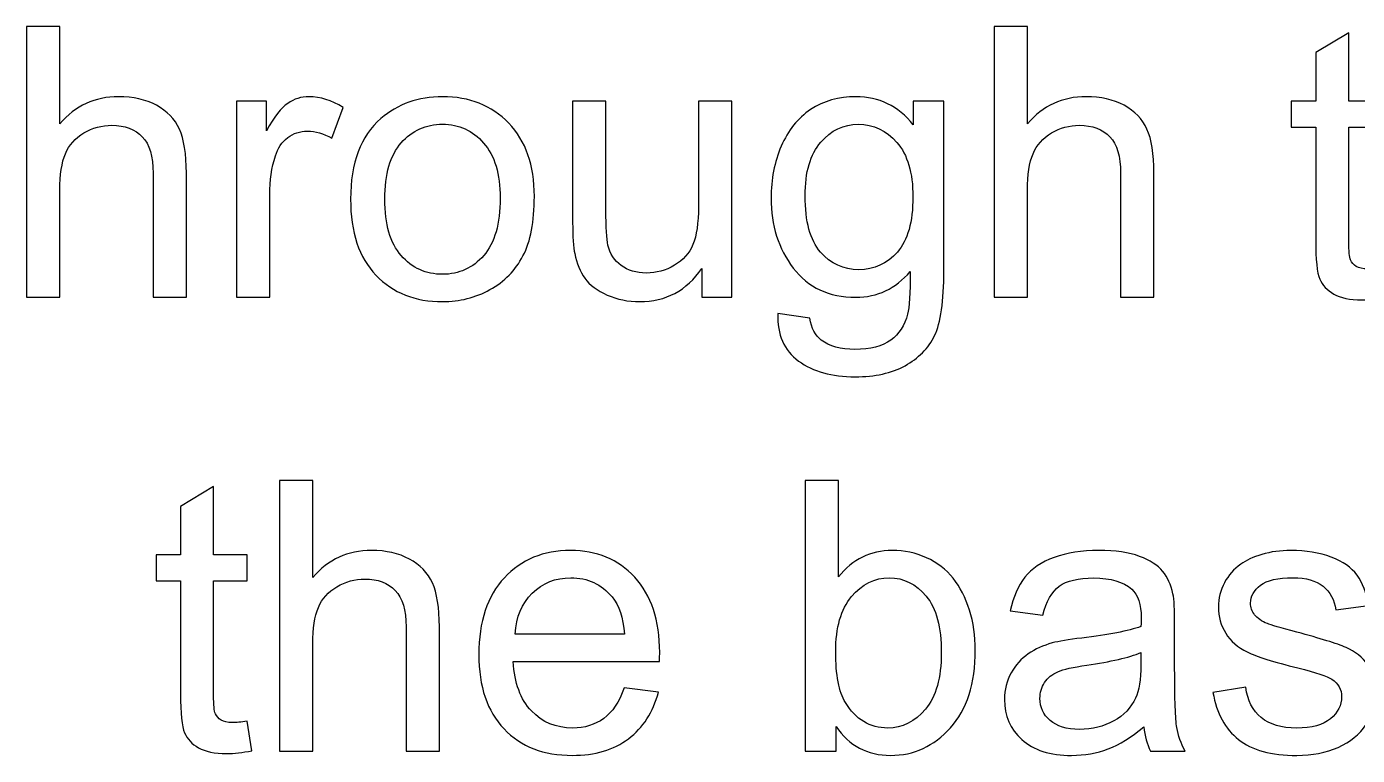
# Model space of a CAD drawing. Header units: centimetres. Extents: x -233 to -82, y 123 to 153.
# Drawn here: x -167.044 to -165.803, y 138.464 to 139.144 of the extents above; entities that cross this region are included whole.
import ezdxf

# ---------------------------------------------------------------- set-up
doc = ezdxf.new("R2010")
doc.units = ezdxf.units.CM
doc.header["$MEASUREMENT"] = 0
doc.layers.add('layer 1', color=7, linetype='Continuous')

msp = doc.modelspace()

# ---------------------------------------------------------------- linework, layer by layer
at = {"layer": 'layer 1'}
for points, knots in [([(-167.0436, 138.8913), (-167.0436, 138.8913), (-167.0436, 139.1438), (-167.0436, 139.1438), (-167.0436, 139.1438), (-167.0436, 139.1438), (-167.0126, 139.1438), (-167.0126, 139.1438), (-167.0126, 139.1438), (-167.0126, 139.1438), (-167.0126, 139.0532), (-167.0126, 139.0532), (-167.0126, 139.0532), (-166.9981, 139.07), (-166.9799, 139.0784), (-166.9579, 139.0784), (-166.9579, 139.0784), (-166.9443, 139.0784), (-166.9325, 139.0757), (-166.9225, 139.0704), (-166.9225, 139.0704), (-166.9126, 139.065), (-166.9054, 139.0576), (-166.9011, 139.0482), (-166.9011, 139.0482), (-166.8968, 139.0388), (-166.8946, 139.0251), (-166.8946, 139.0072), (-166.8946, 139.0072), (-166.8946, 139.0072), (-166.8946, 138.8913), (-166.8946, 138.8913), (-166.8946, 138.8913), (-166.8946, 138.8913), (-166.9257, 138.8913), (-166.9257, 138.8913), (-166.9257, 138.8913), (-166.9257, 138.8913), (-166.9257, 139.0072), (-166.9257, 139.0072), (-166.9257, 139.0072), (-166.9257, 139.0227), (-166.929, 139.034), (-166.9357, 139.0411), (-166.9357, 139.0411), (-166.9424, 139.0482), (-166.9519, 139.0517), (-166.9642, 139.0517), (-166.9642, 139.0517), (-166.9734, 139.0517), (-166.982, 139.0493), (-166.9901, 139.0446), (-166.9901, 139.0446), (-166.9982, 139.0398), (-167.004, 139.0333), (-167.0074, 139.0252), (-167.0074, 139.0252), (-167.0109, 139.017), (-167.0126, 139.0057), (-167.0126, 138.9914), (-167.0126, 138.9914), (-167.0126, 138.9914), (-167.0126, 138.8913), (-167.0126, 138.8913), (-167.0126, 138.8913), (-167.0126, 138.8913), (-167.0436, 138.8913), (-167.0436, 138.8913)], [0, 0, 0, 0, 0.0555556, 0.0555556, 0.0555556, 0.0555556, 0.1111111, 0.1111111, 0.1111111, 0.1111111, 0.1666667, 0.1666667, 0.1666667, 0.1666667, 0.2222222, 0.2222222, 0.2222222, 0.2222222, 0.2777778, 0.2777778, 0.2777778, 0.2777778, 0.3333333, 0.3333333, 0.3333333, 0.3333333, 0.3888889, 0.3888889, 0.3888889, 0.3888889, 0.4444444, 0.4444444, 0.4444444, 0.4444444, 0.5, 0.5, 0.5, 0.5, 0.5555556, 0.5555556, 0.5555556, 0.5555556, 0.6111111, 0.6111111, 0.6111111, 0.6111111, 0.6666667, 0.6666667, 0.6666667, 0.6666667, 0.7222222, 0.7222222, 0.7222222, 0.7222222, 0.7777778, 0.7777778, 0.7777778, 0.7777778, 0.8333333, 0.8333333, 0.8333333, 0.8333333, 0.8888889, 0.8888889, 0.8888889, 0.8888889, 1, 1, 1, 1]), ([(-166.1413, 138.8913), (-166.1413, 138.8913), (-166.1413, 139.1438), (-166.1413, 139.1438), (-166.1413, 139.1438), (-166.1413, 139.1438), (-166.1103, 139.1438), (-166.1103, 139.1438), (-166.1103, 139.1438), (-166.1103, 139.1438), (-166.1103, 139.0532), (-166.1103, 139.0532), (-166.1103, 139.0532), (-166.0958, 139.07), (-166.0776, 139.0784), (-166.0556, 139.0784), (-166.0556, 139.0784), (-166.042, 139.0784), (-166.0302, 139.0757), (-166.0202, 139.0704), (-166.0202, 139.0704), (-166.0103, 139.065), (-166.0031, 139.0576), (-165.9988, 139.0482), (-165.9988, 139.0482), (-165.9945, 139.0388), (-165.9923, 139.0251), (-165.9923, 139.0072), (-165.9923, 139.0072), (-165.9923, 139.0072), (-165.9923, 138.8913), (-165.9923, 138.8913), (-165.9923, 138.8913), (-165.9923, 138.8913), (-166.0234, 138.8913), (-166.0234, 138.8913), (-166.0234, 138.8913), (-166.0234, 138.8913), (-166.0234, 139.0072), (-166.0234, 139.0072), (-166.0234, 139.0072), (-166.0234, 139.0227), (-166.0267, 139.034), (-166.0334, 139.0411), (-166.0334, 139.0411), (-166.0401, 139.0482), (-166.0496, 139.0517), (-166.0619, 139.0517), (-166.0619, 139.0517), (-166.0711, 139.0517), (-166.0797, 139.0493), (-166.0878, 139.0446), (-166.0878, 139.0446), (-166.0959, 139.0398), (-166.1017, 139.0333), (-166.1051, 139.0252), (-166.1051, 139.0252), (-166.1086, 139.017), (-166.1103, 139.0057), (-166.1103, 138.9914), (-166.1103, 138.9914), (-166.1103, 138.9914), (-166.1103, 138.8913), (-166.1103, 138.8913), (-166.1103, 138.8913), (-166.1103, 138.8913), (-166.1413, 138.8913), (-166.1413, 138.8913)], [0, 0, 0, 0, 0.0555556, 0.0555556, 0.0555556, 0.0555556, 0.1111111, 0.1111111, 0.1111111, 0.1111111, 0.1666667, 0.1666667, 0.1666667, 0.1666667, 0.2222222, 0.2222222, 0.2222222, 0.2222222, 0.2777778, 0.2777778, 0.2777778, 0.2777778, 0.3333333, 0.3333333, 0.3333333, 0.3333333, 0.3888889, 0.3888889, 0.3888889, 0.3888889, 0.4444444, 0.4444444, 0.4444444, 0.4444444, 0.5, 0.5, 0.5, 0.5, 0.5555556, 0.5555556, 0.5555556, 0.5555556, 0.6111111, 0.6111111, 0.6111111, 0.6111111, 0.6666667, 0.6666667, 0.6666667, 0.6666667, 0.7222222, 0.7222222, 0.7222222, 0.7222222, 0.7777778, 0.7777778, 0.7777778, 0.7777778, 0.8333333, 0.8333333, 0.8333333, 0.8333333, 0.8888889, 0.8888889, 0.8888889, 0.8888889, 1, 1, 1, 1]), ([(-165.7794, 138.919), (-165.7794, 138.919), (-165.775, 138.8916), (-165.775, 138.8916), (-165.775, 138.8916), (-165.7837, 138.8898), (-165.7915, 138.8889), (-165.7984, 138.8889), (-165.7984, 138.8889), (-165.8097, 138.8889), (-165.8184, 138.8907), (-165.8246, 138.8943), (-165.8246, 138.8943), (-165.8308, 138.8978), (-165.8352, 138.9025), (-165.8377, 138.9083), (-165.8377, 138.9083), (-165.8402, 138.9141), (-165.8415, 138.9263), (-165.8415, 138.9449), (-165.8415, 138.9449), (-165.8415, 138.9449), (-165.8415, 139.0501), (-165.8415, 139.0501), (-165.8415, 139.0501), (-165.8415, 139.0501), (-165.8642, 139.0501), (-165.8642, 139.0501), (-165.8642, 139.0501), (-165.8642, 139.0501), (-165.8642, 139.0742), (-165.8642, 139.0742), (-165.8642, 139.0742), (-165.8642, 139.0742), (-165.8415, 139.0742), (-165.8415, 139.0742), (-165.8415, 139.0742), (-165.8415, 139.0742), (-165.8415, 139.1195), (-165.8415, 139.1195), (-165.8415, 139.1195), (-165.8415, 139.1195), (-165.8106, 139.1381), (-165.8106, 139.1381), (-165.8106, 139.1381), (-165.8106, 139.1381), (-165.8106, 139.0742), (-165.8106, 139.0742), (-165.8106, 139.0742), (-165.8106, 139.0742), (-165.7794, 139.0742), (-165.7794, 139.0742), (-165.7794, 139.0742), (-165.7794, 139.0742), (-165.7794, 139.0501), (-165.7794, 139.0501), (-165.7794, 139.0501), (-165.7794, 139.0501), (-165.8106, 139.0501), (-165.8106, 139.0501), (-165.8106, 139.0501), (-165.8106, 139.0501), (-165.8106, 138.9431), (-165.8106, 138.9431), (-165.8106, 138.9431), (-165.8106, 138.9343), (-165.8101, 138.9286), (-165.809, 138.9261), (-165.809, 138.9261), (-165.8079, 138.9236), (-165.8061, 138.9216), (-165.8036, 138.9201), (-165.8036, 138.9201), (-165.8011, 138.9186), (-165.7976, 138.9178), (-165.7931, 138.9178), (-165.7931, 138.9178), (-165.7896, 138.9178), (-165.7851, 138.9182), (-165.7794, 138.919)], [0, 0, 0, 0, 0.047619, 0.047619, 0.047619, 0.047619, 0.0952381, 0.0952381, 0.0952381, 0.0952381, 0.1428571, 0.1428571, 0.1428571, 0.1428571, 0.1904762, 0.1904762, 0.1904762, 0.1904762, 0.2380952, 0.2380952, 0.2380952, 0.2380952, 0.2857143, 0.2857143, 0.2857143, 0.2857143, 0.3333333, 0.3333333, 0.3333333, 0.3333333, 0.3809524, 0.3809524, 0.3809524, 0.3809524, 0.4285714, 0.4285714, 0.4285714, 0.4285714, 0.4761905, 0.4761905, 0.4761905, 0.4761905, 0.5238095, 0.5238095, 0.5238095, 0.5238095, 0.5714286, 0.5714286, 0.5714286, 0.5714286, 0.6190476, 0.6190476, 0.6190476, 0.6190476, 0.6666667, 0.6666667, 0.6666667, 0.6666667, 0.7142857, 0.7142857, 0.7142857, 0.7142857, 0.7619048, 0.7619048, 0.7619048, 0.7619048, 0.8095238, 0.8095238, 0.8095238, 0.8095238, 0.8571429, 0.8571429, 0.8571429, 0.8571429, 0.9047619, 0.9047619, 0.9047619, 0.9047619, 1, 1, 1, 1]), ([(-166.8478, 138.8913), (-166.8478, 138.8913), (-166.8478, 139.0742), (-166.8478, 139.0742), (-166.8478, 139.0742), (-166.8478, 139.0742), (-166.8199, 139.0742), (-166.8199, 139.0742), (-166.8199, 139.0742), (-166.8199, 139.0742), (-166.8199, 139.0465), (-166.8199, 139.0465), (-166.8199, 139.0465), (-166.8128, 139.0595), (-166.8062, 139.0681), (-166.8001, 139.0722), (-166.8001, 139.0722), (-166.7941, 139.0763), (-166.7875, 139.0784), (-166.7803, 139.0784), (-166.7803, 139.0784), (-166.7698, 139.0784), (-166.7592, 139.0751), (-166.7484, 139.0684), (-166.7484, 139.0684), (-166.7484, 139.0684), (-166.7591, 139.0396), (-166.7591, 139.0396), (-166.7591, 139.0396), (-166.7666, 139.0441), (-166.7742, 139.0463), (-166.7818, 139.0463), (-166.7818, 139.0463), (-166.7886, 139.0463), (-166.7947, 139.0443), (-166.8001, 139.0402), (-166.8001, 139.0402), (-166.8055, 139.0361), (-166.8093, 139.0305), (-166.8116, 139.0232), (-166.8116, 139.0232), (-166.8151, 139.0122), (-166.8168, 139.0002), (-166.8168, 138.9871), (-166.8168, 138.9871), (-166.8168, 138.9871), (-166.8168, 138.8913), (-166.8168, 138.8913), (-166.8168, 138.8913), (-166.8168, 138.8913), (-166.8478, 138.8913), (-166.8478, 138.8913)], [0, 0, 0, 0, 0.0714286, 0.0714286, 0.0714286, 0.0714286, 0.1428571, 0.1428571, 0.1428571, 0.1428571, 0.2142857, 0.2142857, 0.2142857, 0.2142857, 0.2857143, 0.2857143, 0.2857143, 0.2857143, 0.3571429, 0.3571429, 0.3571429, 0.3571429, 0.4285714, 0.4285714, 0.4285714, 0.4285714, 0.5, 0.5, 0.5, 0.5, 0.5714286, 0.5714286, 0.5714286, 0.5714286, 0.6428571, 0.6428571, 0.6428571, 0.6428571, 0.7142857, 0.7142857, 0.7142857, 0.7142857, 0.7857143, 0.7857143, 0.7857143, 0.7857143, 0.8571429, 0.8571429, 0.8571429, 0.8571429, 1, 1, 1, 1]), ([(-166.7415, 138.9828), (-166.7415, 139.0167), (-166.7321, 139.0417), (-166.7132, 139.058), (-166.7132, 139.058), (-166.6975, 139.0716), (-166.6783, 139.0784), (-166.6557, 139.0784), (-166.6557, 139.0784), (-166.6306, 139.0784), (-166.61, 139.0702), (-166.594, 139.0537), (-166.594, 139.0537), (-166.5781, 139.0372), (-166.5701, 139.0144), (-166.5701, 138.9854), (-166.5701, 138.9854), (-166.5701, 138.9618), (-166.5736, 138.9433), (-166.5807, 138.9298), (-166.5807, 138.9298), (-166.5878, 138.9163), (-166.598, 138.9059), (-166.6115, 138.8984), (-166.6115, 138.8984), (-166.625, 138.8909), (-166.6398, 138.8872), (-166.6557, 138.8872), (-166.6557, 138.8872), (-166.6813, 138.8872), (-166.702, 138.8954), (-166.7178, 138.9118), (-166.7178, 138.9118), (-166.7336, 138.9282), (-166.7415, 138.9519), (-166.7415, 138.9828)], [0, 0, 0, 0, 0.1, 0.1, 0.1, 0.1, 0.2, 0.2, 0.2, 0.2, 0.3, 0.3, 0.3, 0.3, 0.4, 0.4, 0.4, 0.4, 0.5, 0.5, 0.5, 0.5, 0.6, 0.6, 0.6, 0.6, 0.7, 0.7, 0.7, 0.7, 0.8, 0.8, 0.8, 0.8, 1, 1, 1, 1]), ([(-166.4139, 138.8913), (-166.4139, 138.8913), (-166.4139, 138.9182), (-166.4139, 138.9182), (-166.4139, 138.9182), (-166.4281, 138.8975), (-166.4474, 138.8872), (-166.4719, 138.8872), (-166.4719, 138.8872), (-166.4827, 138.8872), (-166.4928, 138.8893), (-166.5021, 138.8934), (-166.5021, 138.8934), (-166.5115, 138.8975), (-166.5185, 138.9027), (-166.523, 138.909), (-166.523, 138.909), (-166.5275, 138.9152), (-166.5307, 138.9229), (-166.5325, 138.932), (-166.5325, 138.932), (-166.5338, 138.9381), (-166.5344, 138.9477), (-166.5344, 138.9609), (-166.5344, 138.9609), (-166.5344, 138.9609), (-166.5344, 139.0742), (-166.5344, 139.0742), (-166.5344, 139.0742), (-166.5344, 139.0742), (-166.5034, 139.0742), (-166.5034, 139.0742), (-166.5034, 139.0742), (-166.5034, 139.0742), (-166.5034, 138.9728), (-166.5034, 138.9728), (-166.5034, 138.9728), (-166.5034, 138.9566), (-166.5028, 138.9457), (-166.5015, 138.94), (-166.5015, 138.94), (-166.4996, 138.9319), (-166.4954, 138.9255), (-166.4891, 138.9209), (-166.4891, 138.9209), (-166.4828, 138.9162), (-166.475, 138.9139), (-166.4657, 138.9139), (-166.4657, 138.9139), (-166.4564, 138.9139), (-166.4477, 138.9163), (-166.4395, 138.9211), (-166.4395, 138.9211), (-166.4314, 138.9258), (-166.4256, 138.9323), (-166.4222, 138.9405), (-166.4222, 138.9405), (-166.4188, 138.9487), (-166.4171, 138.9606), (-166.4171, 138.9762), (-166.4171, 138.9762), (-166.4171, 138.9762), (-166.4171, 139.0742), (-166.4171, 139.0742), (-166.4171, 139.0742), (-166.4171, 139.0742), (-166.3861, 139.0742), (-166.3861, 139.0742), (-166.3861, 139.0742), (-166.3861, 139.0742), (-166.3861, 138.8913), (-166.3861, 138.8913), (-166.3861, 138.8913), (-166.3861, 138.8913), (-166.4139, 138.8913), (-166.4139, 138.8913)], [0, 0, 0, 0, 0.05, 0.05, 0.05, 0.05, 0.1, 0.1, 0.1, 0.1, 0.15, 0.15, 0.15, 0.15, 0.2, 0.2, 0.2, 0.2, 0.25, 0.25, 0.25, 0.25, 0.3, 0.3, 0.3, 0.3, 0.35, 0.35, 0.35, 0.35, 0.4, 0.4, 0.4, 0.4, 0.45, 0.45, 0.45, 0.45, 0.5, 0.5, 0.5, 0.5, 0.55, 0.55, 0.55, 0.55, 0.6, 0.6, 0.6, 0.6, 0.65, 0.65, 0.65, 0.65, 0.7, 0.7, 0.7, 0.7, 0.75, 0.75, 0.75, 0.75, 0.8, 0.8, 0.8, 0.8, 0.85, 0.85, 0.85, 0.85, 0.9, 0.9, 0.9, 0.9, 1, 1, 1, 1]), ([(-166.3432, 138.8761), (-166.3432, 138.8761), (-166.3131, 138.8717), (-166.3131, 138.8717), (-166.3131, 138.8717), (-166.3118, 138.8624), (-166.3083, 138.8556), (-166.3026, 138.8513), (-166.3026, 138.8513), (-166.2949, 138.8456), (-166.2844, 138.8427), (-166.2711, 138.8427), (-166.2711, 138.8427), (-166.2567, 138.8427), (-166.2456, 138.8456), (-166.2378, 138.8513), (-166.2378, 138.8513), (-166.23, 138.857), (-166.2247, 138.8651), (-166.222, 138.8755), (-166.222, 138.8755), (-166.2204, 138.8818), (-166.2196, 138.895), (-166.2197, 138.9152), (-166.2197, 138.9152), (-166.2332, 138.8993), (-166.2501, 138.8913), (-166.2704, 138.8913), (-166.2704, 138.8913), (-166.2955, 138.8913), (-166.315, 138.9004), (-166.3287, 138.9185), (-166.3287, 138.9185), (-166.3425, 138.9366), (-166.3494, 138.9584), (-166.3494, 138.9838), (-166.3494, 138.9838), (-166.3494, 139.0013), (-166.3462, 139.0174), (-166.3399, 139.0322), (-166.3399, 139.0322), (-166.3336, 139.0469), (-166.3245, 139.0583), (-166.3125, 139.0664), (-166.3125, 139.0664), (-166.3005, 139.0744), (-166.2864, 139.0784), (-166.2702, 139.0784), (-166.2702, 139.0784), (-166.2486, 139.0784), (-166.2308, 139.0697), (-166.2168, 139.0522), (-166.2168, 139.0522), (-166.2168, 139.0522), (-166.2168, 139.0742), (-166.2168, 139.0742), (-166.2168, 139.0742), (-166.2168, 139.0742), (-166.1882, 139.0742), (-166.1882, 139.0742), (-166.1882, 139.0742), (-166.1882, 139.0742), (-166.1882, 138.9161), (-166.1882, 138.9161), (-166.1882, 138.9161), (-166.1882, 138.8876), (-166.1911, 138.8674), (-166.1969, 138.8555), (-166.1969, 138.8555), (-166.2027, 138.8436), (-166.2119, 138.8343), (-166.2244, 138.8274), (-166.2244, 138.8274), (-166.237, 138.8205), (-166.2525, 138.8171), (-166.2709, 138.8171), (-166.2709, 138.8171), (-166.2927, 138.8171), (-166.3103, 138.822), (-166.3237, 138.8318), (-166.3237, 138.8318), (-166.3372, 138.8416), (-166.3437, 138.8564), (-166.3432, 138.8761)], [0, 0, 0, 0, 0.0454545, 0.0454545, 0.0454545, 0.0454545, 0.0909091, 0.0909091, 0.0909091, 0.0909091, 0.1363636, 0.1363636, 0.1363636, 0.1363636, 0.1818182, 0.1818182, 0.1818182, 0.1818182, 0.2272727, 0.2272727, 0.2272727, 0.2272727, 0.2727273, 0.2727273, 0.2727273, 0.2727273, 0.3181818, 0.3181818, 0.3181818, 0.3181818, 0.3636364, 0.3636364, 0.3636364, 0.3636364, 0.4090909, 0.4090909, 0.4090909, 0.4090909, 0.4545455, 0.4545455, 0.4545455, 0.4545455, 0.5, 0.5, 0.5, 0.5, 0.5454545, 0.5454545, 0.5454545, 0.5454545, 0.5909091, 0.5909091, 0.5909091, 0.5909091, 0.6363636, 0.6363636, 0.6363636, 0.6363636, 0.6818182, 0.6818182, 0.6818182, 0.6818182, 0.7272727, 0.7272727, 0.7272727, 0.7272727, 0.7727273, 0.7727273, 0.7727273, 0.7727273, 0.8181818, 0.8181818, 0.8181818, 0.8181818, 0.8636364, 0.8636364, 0.8636364, 0.8636364, 0.9090909, 0.9090909, 0.9090909, 0.9090909, 1, 1, 1, 1]), ([(-166.7096, 138.9828), (-166.7096, 138.9593), (-166.7045, 138.9418), (-166.6943, 138.9302), (-166.6943, 138.9302), (-166.6841, 138.9185), (-166.6712, 138.9127), (-166.6557, 138.9127), (-166.6557, 138.9127), (-166.6403, 138.9127), (-166.6275, 138.9186), (-166.6173, 138.9303), (-166.6173, 138.9303), (-166.6071, 138.942), (-166.602, 138.9598), (-166.602, 138.9838), (-166.602, 138.9838), (-166.602, 139.0064), (-166.6071, 139.0235), (-166.6174, 139.0352), (-166.6174, 139.0352), (-166.6277, 139.0469), (-166.6404, 139.0527), (-166.6557, 139.0527), (-166.6557, 139.0527), (-166.6712, 139.0527), (-166.6841, 139.0469), (-166.6943, 139.0353), (-166.6943, 139.0353), (-166.7045, 139.0237), (-166.7096, 139.0062), (-166.7096, 138.9828)], [0, 0, 0, 0, 0.1111111, 0.1111111, 0.1111111, 0.1111111, 0.2222222, 0.2222222, 0.2222222, 0.2222222, 0.3333333, 0.3333333, 0.3333333, 0.3333333, 0.4444444, 0.4444444, 0.4444444, 0.4444444, 0.5555556, 0.5555556, 0.5555556, 0.5555556, 0.6666667, 0.6666667, 0.6666667, 0.6666667, 0.7777778, 0.7777778, 0.7777778, 0.7777778, 1, 1, 1, 1]), ([(-166.3176, 138.986), (-166.3176, 138.962), (-166.3128, 138.9445), (-166.3033, 138.9335), (-166.3033, 138.9335), (-166.2938, 138.9225), (-166.2818, 138.917), (-166.2674, 138.917), (-166.2674, 138.917), (-166.2532, 138.917), (-166.2413, 138.9225), (-166.2316, 138.9335), (-166.2316, 138.9335), (-166.2219, 138.9444), (-166.2171, 138.9616), (-166.2171, 138.985), (-166.2171, 138.985), (-166.2171, 139.0074), (-166.2221, 139.0243), (-166.232, 139.0357), (-166.232, 139.0357), (-166.2419, 139.047), (-166.2539, 139.0527), (-166.268, 139.0527), (-166.268, 139.0527), (-166.2817, 139.0527), (-166.2934, 139.0471), (-166.3031, 139.0359), (-166.3031, 139.0359), (-166.3128, 139.0247), (-166.3176, 139.0081), (-166.3176, 138.986)], [0, 0, 0, 0, 0.1111111, 0.1111111, 0.1111111, 0.1111111, 0.2222222, 0.2222222, 0.2222222, 0.2222222, 0.3333333, 0.3333333, 0.3333333, 0.3333333, 0.4444444, 0.4444444, 0.4444444, 0.4444444, 0.5555556, 0.5555556, 0.5555556, 0.5555556, 0.6666667, 0.6666667, 0.6666667, 0.6666667, 0.7777778, 0.7777778, 0.7777778, 0.7777778, 1, 1, 1, 1]), ([(-166.8077, 138.46798), (-166.8077, 138.46798), (-166.8077, 138.72048), (-166.8077, 138.72048), (-166.8077, 138.72048), (-166.8077, 138.72048), (-166.7767, 138.72048), (-166.7767, 138.72048), (-166.7767, 138.72048), (-166.7767, 138.72048), (-166.7767, 138.62988), (-166.7767, 138.62988), (-166.7767, 138.62988), (-166.7622, 138.64668), (-166.744, 138.65508), (-166.722, 138.65508), (-166.722, 138.65508), (-166.7084, 138.65508), (-166.6966, 138.65238), (-166.6866, 138.64708), (-166.6866, 138.64708), (-166.6767, 138.64168), (-166.6695, 138.63428), (-166.6652, 138.62488), (-166.6652, 138.62488), (-166.6609, 138.61548), (-166.6587, 138.60178), (-166.6587, 138.58388), (-166.6587, 138.58388), (-166.6587, 138.58388), (-166.6587, 138.46798), (-166.6587, 138.46798), (-166.6587, 138.46798), (-166.6587, 138.46798), (-166.6898, 138.46798), (-166.6898, 138.46798), (-166.6898, 138.46798), (-166.6898, 138.46798), (-166.6898, 138.58388), (-166.6898, 138.58388), (-166.6898, 138.58388), (-166.6898, 138.59938), (-166.6931, 138.61068), (-166.6998, 138.61778), (-166.6998, 138.61778), (-166.7065, 138.62488), (-166.716, 138.62838), (-166.7283, 138.62838), (-166.7283, 138.62838), (-166.7375, 138.62838), (-166.7461, 138.62598), (-166.7542, 138.62128), (-166.7542, 138.62128), (-166.7623, 138.61648), (-166.7681, 138.60998), (-166.7715, 138.60188), (-166.7715, 138.60188), (-166.775, 138.59368), (-166.7767, 138.58238), (-166.7767, 138.56808), (-166.7767, 138.56808), (-166.7767, 138.56808), (-166.7767, 138.46798), (-166.7767, 138.46798), (-166.7767, 138.46798), (-166.7767, 138.46798), (-166.8077, 138.46798), (-166.8077, 138.46798)], [0, 0, 0, 0, 0.0555556, 0.0555556, 0.0555556, 0.0555556, 0.1111111, 0.1111111, 0.1111111, 0.1111111, 0.1666667, 0.1666667, 0.1666667, 0.1666667, 0.2222222, 0.2222222, 0.2222222, 0.2222222, 0.2777778, 0.2777778, 0.2777778, 0.2777778, 0.3333333, 0.3333333, 0.3333333, 0.3333333, 0.3888889, 0.3888889, 0.3888889, 0.3888889, 0.4444444, 0.4444444, 0.4444444, 0.4444444, 0.5, 0.5, 0.5, 0.5, 0.5555556, 0.5555556, 0.5555556, 0.5555556, 0.6111111, 0.6111111, 0.6111111, 0.6111111, 0.6666667, 0.6666667, 0.6666667, 0.6666667, 0.7222222, 0.7222222, 0.7222222, 0.7222222, 0.7777778, 0.7777778, 0.7777778, 0.7777778, 0.8333333, 0.8333333, 0.8333333, 0.8333333, 0.8888889, 0.8888889, 0.8888889, 0.8888889, 1, 1, 1, 1]), ([(-166.2888, 138.46798), (-166.2888, 138.46798), (-166.3175, 138.46798), (-166.3175, 138.46798), (-166.3175, 138.46798), (-166.3175, 138.46798), (-166.3175, 138.72048), (-166.3175, 138.72048), (-166.3175, 138.72048), (-166.3175, 138.72048), (-166.2865, 138.72048), (-166.2865, 138.72048), (-166.2865, 138.72048), (-166.2865, 138.72048), (-166.2865, 138.63038), (-166.2865, 138.63038), (-166.2865, 138.63038), (-166.2734, 138.64688), (-166.2567, 138.65508), (-166.2364, 138.65508), (-166.2364, 138.65508), (-166.2251, 138.65508), (-166.2145, 138.65278), (-166.2044, 138.64828), (-166.2044, 138.64828), (-166.1944, 138.64378), (-166.1861, 138.63738), (-166.1796, 138.62918), (-166.1796, 138.62918), (-166.1731, 138.62088), (-166.1681, 138.61098), (-166.1644, 138.59938), (-166.1644, 138.59938), (-166.1607, 138.58778), (-166.1589, 138.57538), (-166.1589, 138.56218), (-166.1589, 138.56218), (-166.1589, 138.53088), (-166.1666, 138.50668), (-166.1821, 138.48958), (-166.1821, 138.48958), (-166.1976, 138.47248), (-166.2162, 138.46388), (-166.2379, 138.46388), (-166.2379, 138.46388), (-166.2595, 138.46388), (-166.2765, 138.47288), (-166.2888, 138.49088), (-166.2888, 138.49088), (-166.2888, 138.49088), (-166.2888, 138.46798), (-166.2888, 138.46798)], [0, 0, 0, 0, 0.0714286, 0.0714286, 0.0714286, 0.0714286, 0.1428571, 0.1428571, 0.1428571, 0.1428571, 0.2142857, 0.2142857, 0.2142857, 0.2142857, 0.2857143, 0.2857143, 0.2857143, 0.2857143, 0.3571429, 0.3571429, 0.3571429, 0.3571429, 0.4285714, 0.4285714, 0.4285714, 0.4285714, 0.5, 0.5, 0.5, 0.5, 0.5714286, 0.5714286, 0.5714286, 0.5714286, 0.6428571, 0.6428571, 0.6428571, 0.6428571, 0.7142857, 0.7142857, 0.7142857, 0.7142857, 0.7857143, 0.7857143, 0.7857143, 0.7857143, 0.8571429, 0.8571429, 0.8571429, 0.8571429, 1, 1, 1, 1]), ([(-166.838, 138.49568), (-166.838, 138.49568), (-166.8336, 138.46828), (-166.8336, 138.46828), (-166.8336, 138.46828), (-166.8423, 138.46648), (-166.8501, 138.46558), (-166.857, 138.46558), (-166.857, 138.46558), (-166.8683, 138.46558), (-166.877, 138.46738), (-166.8832, 138.47098), (-166.8832, 138.47098), (-166.8894, 138.47448), (-166.8938, 138.47918), (-166.8963, 138.48498), (-166.8963, 138.48498), (-166.8988, 138.49078), (-166.9001, 138.50298), (-166.9001, 138.52158), (-166.9001, 138.52158), (-166.9001, 138.52158), (-166.9001, 138.62678), (-166.9001, 138.62678), (-166.9001, 138.62678), (-166.9001, 138.62678), (-166.9228, 138.62678), (-166.9228, 138.62678), (-166.9228, 138.62678), (-166.9228, 138.62678), (-166.9228, 138.65088), (-166.9228, 138.65088), (-166.9228, 138.65088), (-166.9228, 138.65088), (-166.9001, 138.65088), (-166.9001, 138.65088), (-166.9001, 138.65088), (-166.9001, 138.65088), (-166.9001, 138.69618), (-166.9001, 138.69618), (-166.9001, 138.69618), (-166.9001, 138.69618), (-166.8692, 138.71478), (-166.8692, 138.71478), (-166.8692, 138.71478), (-166.8692, 138.71478), (-166.8692, 138.65088), (-166.8692, 138.65088), (-166.8692, 138.65088), (-166.8692, 138.65088), (-166.838, 138.65088), (-166.838, 138.65088), (-166.838, 138.65088), (-166.838, 138.65088), (-166.838, 138.62678), (-166.838, 138.62678), (-166.838, 138.62678), (-166.838, 138.62678), (-166.8692, 138.62678), (-166.8692, 138.62678), (-166.8692, 138.62678), (-166.8692, 138.62678), (-166.8692, 138.51978), (-166.8692, 138.51978), (-166.8692, 138.51978), (-166.8692, 138.51098), (-166.8687, 138.50528), (-166.8676, 138.50278), (-166.8676, 138.50278), (-166.8665, 138.50028), (-166.8647, 138.49828), (-166.8622, 138.49678), (-166.8622, 138.49678), (-166.8597, 138.49528), (-166.8562, 138.49448), (-166.8517, 138.49448), (-166.8517, 138.49448), (-166.8482, 138.49448), (-166.8437, 138.49488), (-166.838, 138.49568)], [0, 0, 0, 0, 0.047619, 0.047619, 0.047619, 0.047619, 0.0952381, 0.0952381, 0.0952381, 0.0952381, 0.1428571, 0.1428571, 0.1428571, 0.1428571, 0.1904762, 0.1904762, 0.1904762, 0.1904762, 0.2380952, 0.2380952, 0.2380952, 0.2380952, 0.2857143, 0.2857143, 0.2857143, 0.2857143, 0.3333333, 0.3333333, 0.3333333, 0.3333333, 0.3809524, 0.3809524, 0.3809524, 0.3809524, 0.4285714, 0.4285714, 0.4285714, 0.4285714, 0.4761905, 0.4761905, 0.4761905, 0.4761905, 0.5238095, 0.5238095, 0.5238095, 0.5238095, 0.5714286, 0.5714286, 0.5714286, 0.5714286, 0.6190476, 0.6190476, 0.6190476, 0.6190476, 0.6666667, 0.6666667, 0.6666667, 0.6666667, 0.7142857, 0.7142857, 0.7142857, 0.7142857, 0.7619048, 0.7619048, 0.7619048, 0.7619048, 0.8095238, 0.8095238, 0.8095238, 0.8095238, 0.8571429, 0.8571429, 0.8571429, 0.8571429, 0.9047619, 0.9047619, 0.9047619, 0.9047619, 1, 1, 1, 1]), ([(-166.4863, 138.52688), (-166.4863, 138.52688), (-166.4543, 138.52288), (-166.4543, 138.52288), (-166.4543, 138.52288), (-166.4594, 138.50418), (-166.4687, 138.48968), (-166.4824, 138.47938), (-166.4824, 138.47938), (-166.4961, 138.46908), (-166.5135, 138.46388), (-166.5347, 138.46388), (-166.5347, 138.46388), (-166.5615, 138.46388), (-166.5827, 138.47208), (-166.5984, 138.48858), (-166.5984, 138.48858), (-166.6141, 138.50508), (-166.6219, 138.52818), (-166.6219, 138.55788), (-166.6219, 138.55788), (-166.6219, 138.58868), (-166.614, 138.61258), (-166.5981, 138.62958), (-166.5981, 138.62958), (-166.5822, 138.64658), (-166.5617, 138.65508), (-166.5364, 138.65508), (-166.5364, 138.65508), (-166.512, 138.65508), (-166.492, 138.64678), (-166.4765, 138.63008), (-166.4765, 138.63008), (-166.461, 138.61338), (-166.4532, 138.58998), (-166.4532, 138.55978), (-166.4532, 138.55978), (-166.4532, 138.55798), (-166.4533, 138.55518), (-166.4534, 138.55148), (-166.4534, 138.55148), (-166.4534, 138.55148), (-166.5898, 138.55148), (-166.5898, 138.55148), (-166.5898, 138.55148), (-166.5887, 138.53138), (-166.583, 138.51608), (-166.5728, 138.50538), (-166.5728, 138.50538), (-166.5626, 138.49468), (-166.5498, 138.48938), (-166.5345, 138.48938), (-166.5345, 138.48938), (-166.5232, 138.48938), (-166.5135, 138.49238), (-166.5054, 138.49838), (-166.5054, 138.49838), (-166.4974, 138.50428), (-166.491, 138.51378), (-166.4863, 138.52688)], [0, 0, 0, 0, 0.0625, 0.0625, 0.0625, 0.0625, 0.125, 0.125, 0.125, 0.125, 0.1875, 0.1875, 0.1875, 0.1875, 0.25, 0.25, 0.25, 0.25, 0.3125, 0.3125, 0.3125, 0.3125, 0.375, 0.375, 0.375, 0.375, 0.4375, 0.4375, 0.4375, 0.4375, 0.5, 0.5, 0.5, 0.5, 0.5625, 0.5625, 0.5625, 0.5625, 0.625, 0.625, 0.625, 0.625, 0.6875, 0.6875, 0.6875, 0.6875, 0.75, 0.75, 0.75, 0.75, 0.8125, 0.8125, 0.8125, 0.8125, 0.875, 0.875, 0.875, 0.875, 1, 1, 1, 1]), ([(-166.0018, 138.49058), (-166.0133, 138.48078), (-166.0243, 138.47388), (-166.0349, 138.46988), (-166.0349, 138.46988), (-166.0456, 138.46588), (-166.057, 138.46388), (-166.0691, 138.46388), (-166.0691, 138.46388), (-166.0892, 138.46388), (-166.1047, 138.46878), (-166.1155, 138.47858), (-166.1155, 138.47858), (-166.1263, 138.48838), (-166.1317, 138.50088), (-166.1317, 138.51618), (-166.1317, 138.51618), (-166.1317, 138.52518), (-166.1296, 138.53338), (-166.1255, 138.54078), (-166.1255, 138.54078), (-166.1214, 138.54818), (-166.1161, 138.55408), (-166.1095, 138.55858), (-166.1095, 138.55858), (-166.1029, 138.56308), (-166.0955, 138.56648), (-166.0872, 138.56878), (-166.0872, 138.56878), (-166.0811, 138.57038), (-166.072, 138.57188), (-166.0597, 138.57338), (-166.0597, 138.57338), (-166.0346, 138.57638), (-166.0162, 138.57998), (-166.0044, 138.58408), (-166.0044, 138.58408), (-166.0043, 138.58838), (-166.0042, 138.59108), (-166.0042, 138.59218), (-166.0042, 138.59218), (-166.0042, 138.60478), (-166.0071, 138.61368), (-166.013, 138.61888), (-166.013, 138.61888), (-166.0209, 138.62588), (-166.0327, 138.62938), (-166.0483, 138.62938), (-166.0483, 138.62938), (-166.0629, 138.62938), (-166.0737, 138.62688), (-166.0806, 138.62178), (-166.0806, 138.62178), (-166.0875, 138.61668), (-166.0927, 138.60758), (-166.096, 138.59458), (-166.096, 138.59458), (-166.096, 138.59458), (-166.1263, 138.59868), (-166.1263, 138.59868), (-166.1263, 138.59868), (-166.1236, 138.61168), (-166.119, 138.62218), (-166.1127, 138.63018), (-166.1127, 138.63018), (-166.1064, 138.63808), (-166.0972, 138.64428), (-166.0853, 138.64858), (-166.0853, 138.64858), (-166.0734, 138.65288), (-166.0595, 138.65508), (-166.0438, 138.65508), (-166.0438, 138.65508), (-166.0282, 138.65508), (-166.0155, 138.65328), (-166.0057, 138.64958), (-166.0057, 138.64958), (-165.996, 138.64588), (-165.9888, 138.64118), (-165.9842, 138.63568), (-165.9842, 138.63568), (-165.9796, 138.63008), (-165.9764, 138.62308), (-165.9746, 138.61458), (-165.9746, 138.61458), (-165.9735, 138.60928), (-165.973, 138.59978), (-165.973, 138.58598), (-165.973, 138.58598), (-165.973, 138.58598), (-165.973, 138.54468), (-165.973, 138.54468), (-165.973, 138.54468), (-165.973, 138.51578), (-165.9723, 138.49758), (-165.971, 138.48998), (-165.971, 138.48998), (-165.9697, 138.48228), (-165.9671, 138.47498), (-165.9632, 138.46798), (-165.9632, 138.46798), (-165.9632, 138.46798), (-165.9956, 138.46798), (-165.9956, 138.46798), (-165.9956, 138.46798), (-165.9988, 138.47438), (-166.0009, 138.48188), (-166.0018, 138.49058)], [0, 0, 0, 0, 0.0357143, 0.0357143, 0.0357143, 0.0357143, 0.0714286, 0.0714286, 0.0714286, 0.0714286, 0.1071429, 0.1071429, 0.1071429, 0.1071429, 0.1428571, 0.1428571, 0.1428571, 0.1428571, 0.1785714, 0.1785714, 0.1785714, 0.1785714, 0.2142857, 0.2142857, 0.2142857, 0.2142857, 0.25, 0.25, 0.25, 0.25, 0.2857143, 0.2857143, 0.2857143, 0.2857143, 0.3214286, 0.3214286, 0.3214286, 0.3214286, 0.3571429, 0.3571429, 0.3571429, 0.3571429, 0.3928571, 0.3928571, 0.3928571, 0.3928571, 0.4285714, 0.4285714, 0.4285714, 0.4285714, 0.4642857, 0.4642857, 0.4642857, 0.4642857, 0.5, 0.5, 0.5, 0.5, 0.5357143, 0.5357143, 0.5357143, 0.5357143, 0.5714286, 0.5714286, 0.5714286, 0.5714286, 0.6071429, 0.6071429, 0.6071429, 0.6071429, 0.6428571, 0.6428571, 0.6428571, 0.6428571, 0.6785714, 0.6785714, 0.6785714, 0.6785714, 0.7142857, 0.7142857, 0.7142857, 0.7142857, 0.75, 0.75, 0.75, 0.75, 0.7857143, 0.7857143, 0.7857143, 0.7857143, 0.8214286, 0.8214286, 0.8214286, 0.8214286, 0.8571429, 0.8571429, 0.8571429, 0.8571429, 0.8928571, 0.8928571, 0.8928571, 0.8928571, 0.9285714, 0.9285714, 0.9285714, 0.9285714, 1, 1, 1, 1]), ([(-165.9373, 138.52258), (-165.9373, 138.52258), (-165.9067, 138.52738), (-165.9067, 138.52738), (-165.9067, 138.52738), (-165.905, 138.51508), (-165.9002, 138.50568), (-165.8923, 138.49918), (-165.8923, 138.49918), (-165.8844, 138.49268), (-165.8734, 138.48938), (-165.8593, 138.48938), (-165.8593, 138.48938), (-165.8451, 138.48938), (-165.8345, 138.49228), (-165.8276, 138.49808), (-165.8276, 138.49808), (-165.8207, 138.50388), (-165.8173, 138.51068), (-165.8173, 138.51848), (-165.8173, 138.51848), (-165.8173, 138.52548), (-165.8203, 138.53098), (-165.8264, 138.53498), (-165.8264, 138.53498), (-165.8307, 138.53768), (-165.8412, 138.54118), (-165.8581, 138.54548), (-165.8581, 138.54548), (-165.8808, 138.55118), (-165.8966, 138.55618), (-165.9054, 138.56038), (-165.9054, 138.56038), (-165.9142, 138.56458), (-165.9209, 138.57038), (-165.9254, 138.57778), (-165.9254, 138.57778), (-165.9299, 138.58518), (-165.9322, 138.59338), (-165.9322, 138.60238), (-165.9322, 138.60238), (-165.9322, 138.61048), (-165.9303, 138.61808), (-165.9266, 138.62498), (-165.9266, 138.62498), (-165.9229, 138.63188), (-165.9178, 138.63768), (-165.9113, 138.64228), (-165.9113, 138.64228), (-165.9065, 138.64588), (-165.8999, 138.64888), (-165.8916, 138.65138), (-165.8916, 138.65138), (-165.8833, 138.65388), (-165.8743, 138.65508), (-165.8648, 138.65508), (-165.8648, 138.65508), (-165.8505, 138.65508), (-165.8379, 138.65298), (-165.827, 138.64888), (-165.827, 138.64888), (-165.8161, 138.64478), (-165.8081, 138.63918), (-165.8029, 138.63208), (-165.8029, 138.63208), (-165.7978, 138.62498), (-165.7942, 138.61558), (-165.7923, 138.60368), (-165.7923, 138.60368), (-165.7923, 138.60368), (-165.8226, 138.59958), (-165.8226, 138.59958), (-165.8226, 138.59958), (-165.824, 138.60898), (-165.828, 138.61638), (-165.8346, 138.62168), (-165.8346, 138.62168), (-165.8412, 138.62698), (-165.8505, 138.62958), (-165.8626, 138.62958), (-165.8626, 138.62958), (-165.8768, 138.62958), (-165.8869, 138.62728), (-165.893, 138.62258), (-165.893, 138.62258), (-165.8991, 138.61788), (-165.9022, 138.61228), (-165.9022, 138.60598), (-165.9022, 138.60598), (-165.9022, 138.60188), (-165.9009, 138.59828), (-165.8984, 138.59508), (-165.8984, 138.59508), (-165.8959, 138.59178), (-165.8919, 138.58898), (-165.8865, 138.58688), (-165.8865, 138.58688), (-165.8834, 138.58568), (-165.8743, 138.58298), (-165.8591, 138.57888), (-165.8591, 138.57888), (-165.8372, 138.57298), (-165.8219, 138.56828), (-165.8132, 138.56458), (-165.8132, 138.56458), (-165.8045, 138.56088), (-165.7977, 138.55538), (-165.7928, 138.54828), (-165.7928, 138.54828), (-165.7879, 138.54118), (-165.7854, 138.53228), (-165.7854, 138.52168), (-165.7854, 138.52168), (-165.7854, 138.51138), (-165.7884, 138.50168), (-165.7944, 138.49258), (-165.7944, 138.49258), (-165.8005, 138.48348), (-165.8092, 138.47638), (-165.8205, 138.47138), (-165.8205, 138.47138), (-165.8319, 138.46638), (-165.8448, 138.46388), (-165.8591, 138.46388), (-165.8591, 138.46388), (-165.8829, 138.46388), (-165.901, 138.46878), (-165.9135, 138.47868), (-165.9135, 138.47868), (-165.926, 138.48858), (-165.9339, 138.50318), (-165.9373, 138.52258)], [0, 0, 0, 0, 0.0294118, 0.0294118, 0.0294118, 0.0294118, 0.0588235, 0.0588235, 0.0588235, 0.0588235, 0.0882353, 0.0882353, 0.0882353, 0.0882353, 0.1176471, 0.1176471, 0.1176471, 0.1176471, 0.1470588, 0.1470588, 0.1470588, 0.1470588, 0.1764706, 0.1764706, 0.1764706, 0.1764706, 0.2058824, 0.2058824, 0.2058824, 0.2058824, 0.2352941, 0.2352941, 0.2352941, 0.2352941, 0.2647059, 0.2647059, 0.2647059, 0.2647059, 0.2941176, 0.2941176, 0.2941176, 0.2941176, 0.3235294, 0.3235294, 0.3235294, 0.3235294, 0.3529412, 0.3529412, 0.3529412, 0.3529412, 0.3823529, 0.3823529, 0.3823529, 0.3823529, 0.4117647, 0.4117647, 0.4117647, 0.4117647, 0.4411765, 0.4411765, 0.4411765, 0.4411765, 0.4705882, 0.4705882, 0.4705882, 0.4705882, 0.5, 0.5, 0.5, 0.5, 0.5294118, 0.5294118, 0.5294118, 0.5294118, 0.5588235, 0.5588235, 0.5588235, 0.5588235, 0.5882353, 0.5882353, 0.5882353, 0.5882353, 0.6176471, 0.6176471, 0.6176471, 0.6176471, 0.6470588, 0.6470588, 0.6470588, 0.6470588, 0.6764706, 0.6764706, 0.6764706, 0.6764706, 0.7058824, 0.7058824, 0.7058824, 0.7058824, 0.7352941, 0.7352941, 0.7352941, 0.7352941, 0.7647059, 0.7647059, 0.7647059, 0.7647059, 0.7941176, 0.7941176, 0.7941176, 0.7941176, 0.8235294, 0.8235294, 0.8235294, 0.8235294, 0.8529412, 0.8529412, 0.8529412, 0.8529412, 0.8823529, 0.8823529, 0.8823529, 0.8823529, 0.9117647, 0.9117647, 0.9117647, 0.9117647, 0.9411765, 0.9411765, 0.9411765, 0.9411765, 1, 1, 1, 1]), ([(-166.5881, 138.57698), (-166.5881, 138.57698), (-166.486, 138.57698), (-166.486, 138.57698), (-166.486, 138.57698), (-166.4873, 138.59238), (-166.4912, 138.60398), (-166.4977, 138.61168), (-166.4977, 138.61168), (-166.5076, 138.62358), (-166.5204, 138.62958), (-166.5361, 138.62958), (-166.5361, 138.62958), (-166.5504, 138.62958), (-166.5623, 138.62478), (-166.572, 138.61528), (-166.572, 138.61528), (-166.5817, 138.60578), (-166.5871, 138.59298), (-166.5881, 138.57698)], [0, 0, 0, 0, 0.1666667, 0.1666667, 0.1666667, 0.1666667, 0.3333333, 0.3333333, 0.3333333, 0.3333333, 0.5, 0.5, 0.5, 0.5, 0.6666667, 0.6666667, 0.6666667, 0.6666667, 1, 1, 1, 1]), ([(-166.2891, 138.56078), (-166.2891, 138.53888), (-166.2861, 138.52298), (-166.2801, 138.51328), (-166.2801, 138.51328), (-166.2704, 138.49738), (-166.2572, 138.48938), (-166.2405, 138.48938), (-166.2405, 138.48938), (-166.227, 138.48938), (-166.2153, 138.49528), (-166.2054, 138.50708), (-166.2054, 138.50708), (-166.1955, 138.51878), (-166.1906, 138.53628), (-166.1906, 138.55958), (-166.1906, 138.55958), (-166.1906, 138.58348), (-166.1953, 138.60118), (-166.2048, 138.61258), (-166.2048, 138.61258), (-166.2143, 138.62388), (-166.2257, 138.62958), (-166.2391, 138.62958), (-166.2391, 138.62958), (-166.2527, 138.62958), (-166.2644, 138.62368), (-166.2743, 138.61198), (-166.2743, 138.61198), (-166.2842, 138.60018), (-166.2891, 138.58308), (-166.2891, 138.56078)], [0, 0, 0, 0, 0.1111111, 0.1111111, 0.1111111, 0.1111111, 0.2222222, 0.2222222, 0.2222222, 0.2222222, 0.3333333, 0.3333333, 0.3333333, 0.3333333, 0.4444444, 0.4444444, 0.4444444, 0.4444444, 0.5555556, 0.5555556, 0.5555556, 0.5555556, 0.6666667, 0.6666667, 0.6666667, 0.6666667, 0.7777778, 0.7777778, 0.7777778, 0.7777778, 1, 1, 1, 1]), ([(-166.0044, 138.55978), (-166.0156, 138.55518), (-166.0325, 138.55128), (-166.055, 138.54808), (-166.055, 138.54808), (-166.0677, 138.54618), (-166.0767, 138.54418), (-166.082, 138.54188), (-166.082, 138.54188), (-166.0873, 138.53958), (-166.0914, 138.53628), (-166.0943, 138.53188), (-166.0943, 138.53188), (-166.0972, 138.52738), (-166.0986, 138.52248), (-166.0986, 138.51708), (-166.0986, 138.51708), (-166.0986, 138.50878), (-166.0955, 138.50198), (-166.0892, 138.49648), (-166.0892, 138.49648), (-166.0829, 138.49098), (-166.0738, 138.48818), (-166.0617, 138.48818), (-166.0617, 138.48818), (-166.0498, 138.48818), (-166.0391, 138.49078), (-166.0298, 138.49598), (-166.0298, 138.49598), (-166.0205, 138.50118), (-166.0137, 138.50828), (-166.0094, 138.51738), (-166.0094, 138.51738), (-166.0061, 138.52438), (-166.0044, 138.53468), (-166.0044, 138.54838), (-166.0044, 138.54838), (-166.0044, 138.54838), (-166.0044, 138.55978), (-166.0044, 138.55978)], [0, 0, 0, 0, 0.0909091, 0.0909091, 0.0909091, 0.0909091, 0.1818182, 0.1818182, 0.1818182, 0.1818182, 0.2727273, 0.2727273, 0.2727273, 0.2727273, 0.3636364, 0.3636364, 0.3636364, 0.3636364, 0.4545455, 0.4545455, 0.4545455, 0.4545455, 0.5454545, 0.5454545, 0.5454545, 0.5454545, 0.6363636, 0.6363636, 0.6363636, 0.6363636, 0.7272727, 0.7272727, 0.7272727, 0.7272727, 0.8181818, 0.8181818, 0.8181818, 0.8181818, 1, 1, 1, 1])]:
    msp.add_open_spline(points, degree=3, knots=knots, dxfattribs=at)

doc.saveas('drawing.dxf')
